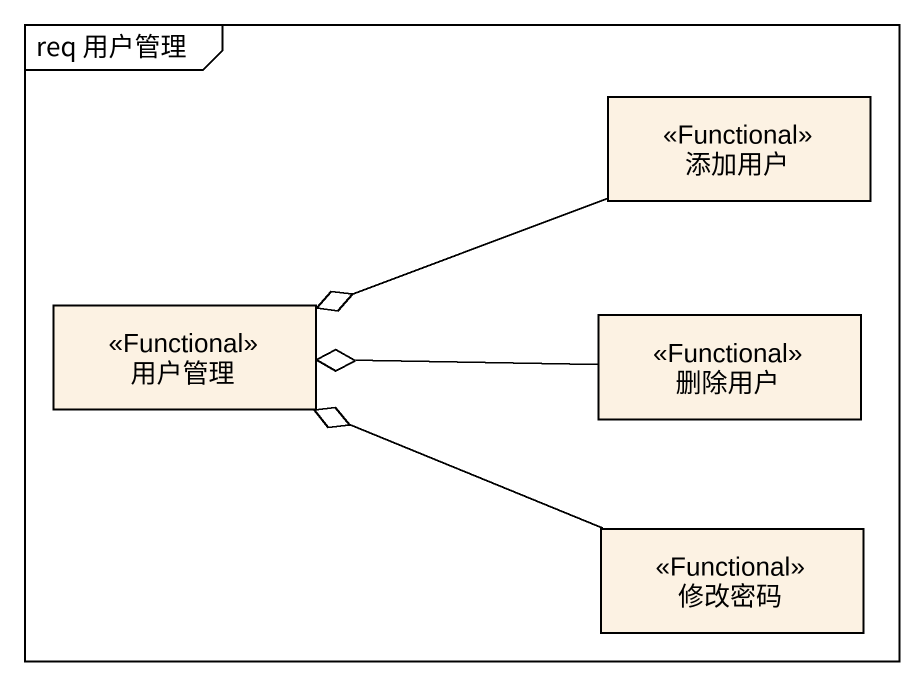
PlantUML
@startuml
mainframe req 用户管理
hide circle
hide empty members
class 添加用户 <<Functional>>
class 用户管理 <<Functional>>
class 删除用户 <<Functional>>
class 修改密码 <<Functional>>
添加用户 -left-o 用户管理
删除用户 -left-o 用户管理
修改密码 -left-o 用户管理
@enduml
